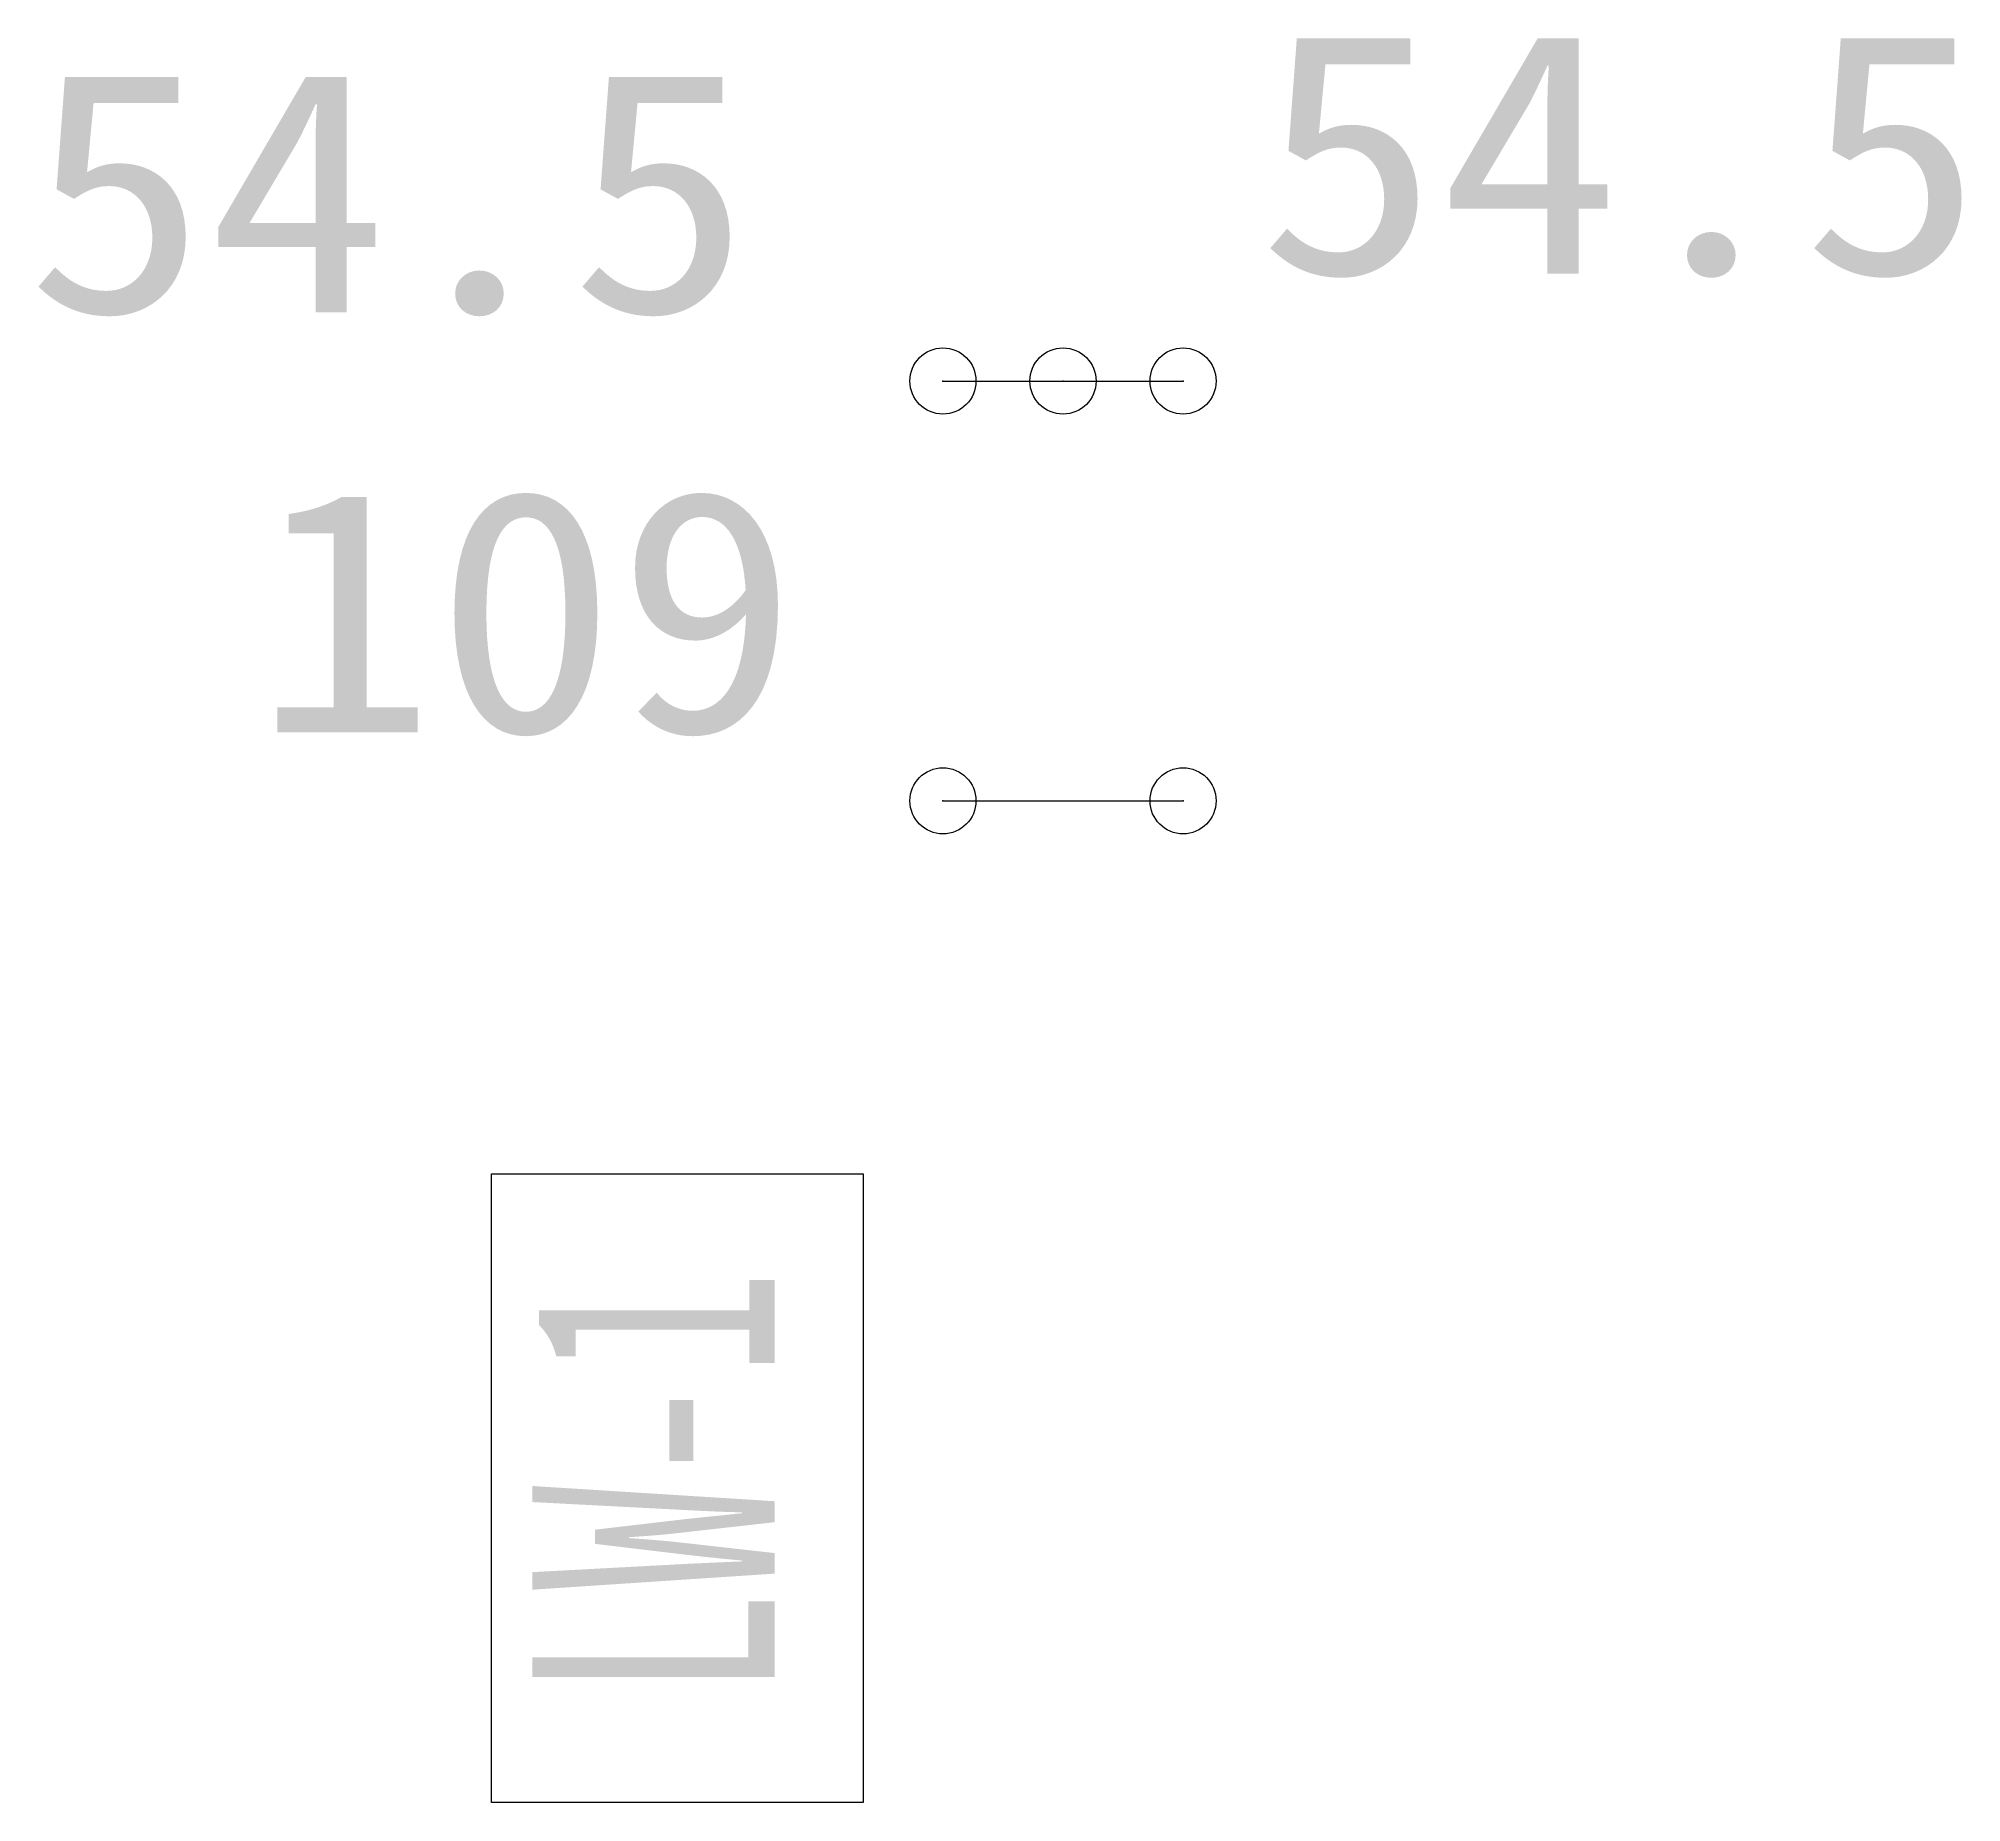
# Model space of a CAD drawing. Units: millimetres at full size, sheet at 1:50. Extents: x -48066 to 77311, y -302220 to 10476.
# Drawn here: x 1055 to 1928, y -302220 to -301420 of the extents above.
import ezdxf
from ezdxf.enums import TextEntityAlignment as Align

# ---------------------------------------------------------------- set-up
doc = ezdxf.new("R2010")
doc.units = ezdxf.units.MM
doc.header["$LTSCALE"] = 50
doc.header["$PDMODE"] = 32
doc.header["$PDSIZE"] = 30
doc.layers.add('0-8_平詳寸法', color=4, linetype='Continuous', lineweight=18)
doc.layers.add('3-4_Dｼｰﾄ', color=4, linetype='Continuous', lineweight=18)
doc.styles.add('ＭＳ ゴシック', font='')
doc.styles.get('ＭＳ ゴシック').set_extended_font_data('MS Gothic')

msp = doc.modelspace()

# ---------------------------------------------------------------- linework, layer by layer
at = {"layer": '0-8_平詳寸法'}
for p, q in [((1465.19, -301575.05), (1519.69, -301575.05)), ((1465.19, -301575.05), (1519.69, -301575.05)), ((1519.69, -301575.05), (1574.19, -301575.05)), ((1519.69, -301575.05), (1574.19, -301575.05)), ((1465.19, -301765.64), (1574.19, -301765.64)), ((1465.19, -301765.64), (1574.19, -301765.64))]:
    msp.add_line(p, q, dxfattribs=at)
for p in [(1465.19, -301575.05), (1519.69, -301575.05), (1574.19, -301575.05), (1465.19, -301765.64), (1574.19, -301765.64)]:
    msp.add_point(p, dxfattribs=at)
at = {"layer": '3-4_Dｼｰﾄ'}
for p, q in [((1428.95, -301934.95), (1428.95, -302220.44)), ((1428.95, -302220.44), (1260.29, -302220.44))]:
    msp.add_line(p, q, dxfattribs=at)
msp.add_lwpolyline([(1260.29, -302220.44), (1260.29, -301934.95), (1428.95, -301934.95)], dxfattribs=at)

# ---------------------------------------------------------------- texts
at = {"layer": '0-8_平詳寸法', "style": 'ＭＳ ゴシック', "width": 1.1}
for s, p in [('54.5', (1608.2, -301559.38)), ('54.5', (1608.2, -301559.38)), ('54.5', (1049, -301576.86)), ('54.5', (1049, -301576.86)), ('109', (1152.4, -301767.51)), ('109', (1152.4, -301767.51))]:
    msp.add_text(s, height=110, dxfattribs=at).set_placement(p, align=Align.BOTTOM_LEFT)
at = {"layer": '3-4_Dｼｰﾄ', "style": 'ＭＳ ゴシック', "width": 0.65}
msp.add_text('LW-1', height=110, rotation=90, dxfattribs=at).set_placement((1421.74, -302173.13), align=Align.BOTTOM_LEFT)

doc.saveas('drawing.dxf')
